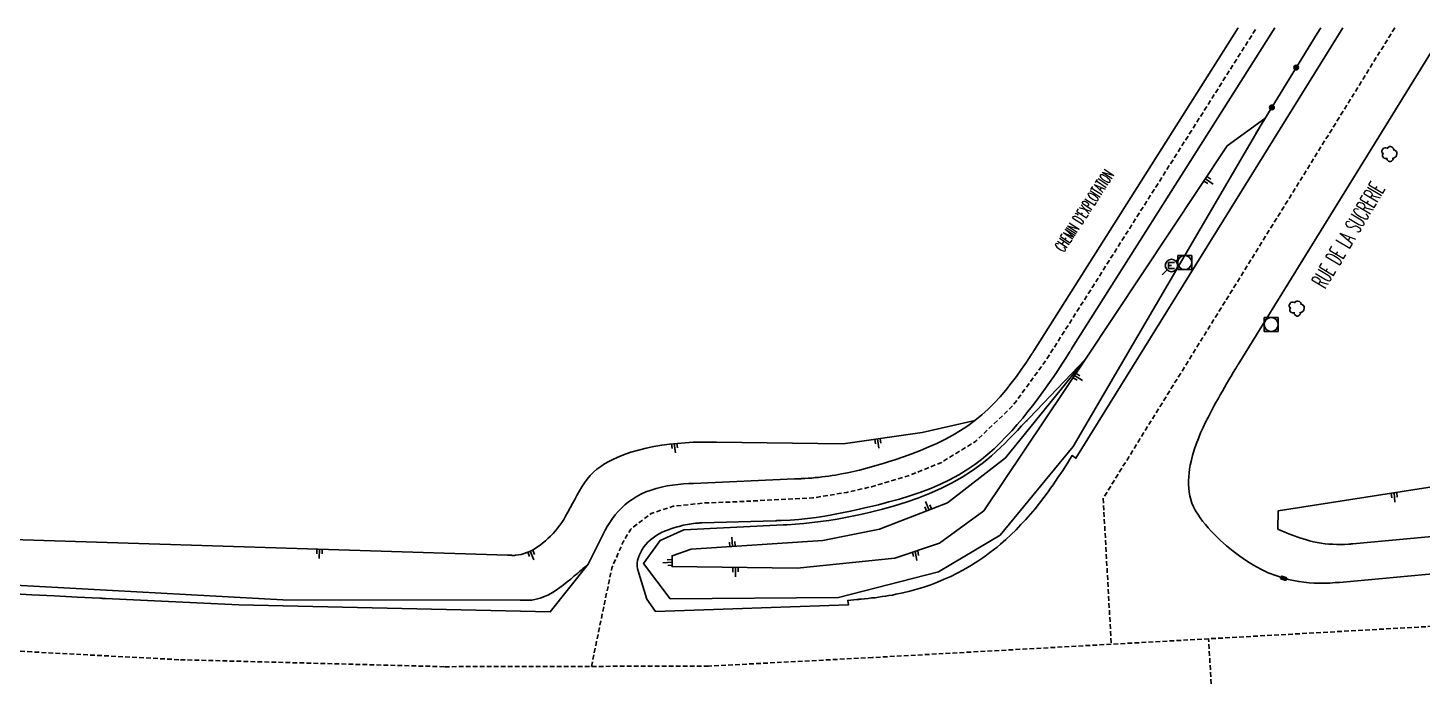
# Model space of a CAD drawing. Header units: millimetres. Extents: x 84999 to 86000, y 139000 to 140000.
# Drawn here: x 85710 to 85859.3, y 139930.6 to 140000 of the extents above; entities that cross this region are included whole.
import ezdxf
from ezdxf.enums import TextEntityAlignment as Align

# ---------------------------------------------------------------- set-up
doc = ezdxf.new("R2010")
doc.units = ezdxf.units.MM
doc.linetypes.add('DASHED', pattern=[0.75, 0.5, -0.25])
doc.layers.get('0').update_dxf_attribs({"linetype": 'CONTINUOUS'})
for name, color, linetype in [('W0001', 6, 'DASHED'), ('W0008', 7, 'CONTINUOUS'), ('W0211', 2, 'CONTINUOUS'), ('W0300', 7, 'CONTINUOUS'), ('W0322', 7, 'CONTINUOUS'), ('W0400', 7, 'CONTINUOUS'), ('W0420', 7, 'CONTINUOUS'), ('W0471', 7, 'CONTINUOUS'), ('W0984', 7, 'CONTINUOUS'), ('W0989', 7, 'CONTINUOUS')]:
    doc.layers.add(name, color=color, linetype=linetype)
doc.styles.get("Standard").update_dxf_attribs({"font": 'romans.shx', "width": 0.85})

# ---------------------------------------------------------------- blocks, each defined once
blk = doc.blocks.new('t322o')
at = {"color": 0, "linetype": 'Continuous'}
for radius in [0.25, 0.15]:
    blk.add_circle((0, 0), radius, dxfattribs=at)
blk = doc.blocks.new('t211o')
at = {"color": 0, "linetype": 'Continuous'}
for p, q in [((-0.29, 0.5), (-0.29, 0)), ((0, 1), (0, 0)), ((0.29, 0.5), (0.29, 0))]:
    blk.add_line(p, q, dxfattribs=at)
blk = doc.blocks.new('T400')
for p, q in [((-0.15, 0.3), (0.15, 0.3)), ((-0.15, -0.25), (-0.15, 0.3)), ((-0.15, 0.15), (0.15, 0.15)), ((-0.15, 0), (0.15, 0)), ((0.15, 0.3), (0.15, -0.25)), ((-0.15, -0.15), (0.15, -0.15)), ((-0.15, -0.25), (-0.15, -0.3)), ((-0.15, -0.3), (0.15, -0.3)), ((0.15, -0.3), (0.15, -0.25))]:
    blk.add_line(p, q)
blk = doc.blocks.new('T300')
for p, q in [((-0.8, 0.51), (-0.86, 0.34)), ((-0.86, 0.34), (-0.86, 0.17)), ((-0.86, 0.17), (-0.74, 0.06)), ((-0.69, 0.63), (-0.8, 0.51)), ((-0.8, -0.06), (-0.74, 0.06)), ((-0.74, 0.06), (-0.69, 0.11)), ((-0.57, 0.69), (-0.69, 0.63)), ((-0.46, 0.69), (-0.57, 0.69)), ((-0.29, 0.63), (-0.46, 0.69)), ((-0.29, 0.63), (-0.17, 0.74)), ((-0.23, 0.57), (-0.29, 0.63)), ((-0.17, 0.74), (-0.06, 0.8)), ((-0.06, 0.8), (0.06, 0.8)), ((0.06, 0.8), (0.23, 0.74)), ((0.23, 0.74), (0.34, 0.63)), ((0.34, 0.63), (0.4, 0.51)), ((0.46, 0.46), (0.34, 0.46)), ((0.4, 0.51), (0.4, 0.46)), ((0.57, 0.4), (0.46, 0.46)), ((0.57, 0.4), (0.69, 0.29)), ((0.69, 0.29), (0.74, 0.17)), ((0.74, 0.06), (0.69, -0.17)), ((0.74, 0.17), (0.74, 0.06)), ((-0.8, -0.17), (-0.8, -0.06)), ((-0.8, -0.23), (-0.8, -0.17)), ((-0.74, -0.34), (-0.8, -0.23)), ((-0.69, -0.4), (-0.74, -0.34)), ((-0.51, -0.46), (-0.69, -0.4)), ((-0.4, -0.46), (-0.51, -0.46)), ((-0.4, -0.46), (-0.34, -0.46)), ((-0.34, -0.46), (-0.34, -0.4)), ((-0.34, -0.51), (-0.34, -0.46)), ((-0.29, -0.63), (-0.34, -0.51)), ((-0.17, -0.74), (-0.29, -0.63)), ((-0.06, -0.8), (-0.17, -0.74)), ((0.06, -0.8), (-0.06, -0.8)), ((0.17, -0.74), (0.06, -0.8)), ((0.23, -0.69), (0.17, -0.74)), ((0.29, -0.46), (0.23, -0.46)), ((0.29, -0.63), (0.23, -0.69)), ((0.46, -0.4), (0.29, -0.46)), ((0.34, -0.51), (0.29, -0.63)), ((0.34, -0.51), (0.34, -0.46)), ((0.57, -0.34), (0.46, -0.4)), ((0.63, -0.29), (0.57, -0.34)), ((0.69, -0.17), (0.63, -0.29))]:
    blk.add_line(p, q)
blk = doc.blocks.new('T420')
for p, q in [((0.75, 0.75), (-0.75, 0.75)), ((-0.75, 0.75), (-0.75, -0.75)), ((0.75, 0.75), (0.75, -0.75)), ((0.75, -0.75), (-0.75, -0.75))]:
    blk.add_line(p, q)
blk.add_ellipse((0, 0), major_axis=(-0.53, 0.53), ratio=1, start_param=3.926991, end_param=10.210176)
blk = doc.blocks.new('T471')
for p, q in [((-0.333334, 0.333334), (-0.333334, -0.333334)), ((-0.333334, 0.333334), (0.333334, 0.333334)), ((-0.333334, 0), (0, 0)), ((0.500001, 0.500001), (1.000002, 1.000002)), ((-0.500001, -0.500001), (-1.000002, -1.000002)), ((-0.333334, -0.333334), (0.333334, -0.333334))]:
    blk.add_line(p, q)
blk.add_ellipse((0, 0), major_axis=(0.471405, 0.471405), ratio=1, start_param=5.4977871438, end_param=11.780972451)

msp = doc.modelspace()

# ---------------------------------------------------------------- linework, layer by layer
at = {"layer": 'W0001', "flags": 128}
for points in [[(85770.33, 139931.61), (85772.53, 139942.18), (85773.74, 139944.96), (85774.54, 139946.31), (85776.74, 139947.99), (85779.09, 139948.76), (85782.36, 139949.11), (85786, 139949.25), (85794.06, 139949.66), (85797.69, 139950.25), (85800.32, 139950.85), (85804.52, 139952.11), (85807.83, 139953.46), (85811.5, 139955.72), (85815.48, 139959.54), (85818.93, 139964.25), (85824.07, 139972.34), (85832.25, 139985.26), (85841.58, 140000)], [(85827.64, 139882.88), (85834.74, 139898.86), (85837.75, 139911.3), (85836.45, 139934.57)]]:
    msp.add_lwpolyline(points, dxfattribs=at)
at = {"layer": 'W0001'}
for points in [[(85856.39, 140000), (85825.15, 139949.61), (85826.02, 139933.98)], [(85876.29, 139937.2), (85867.19, 139936.28), (85800.45, 139932.56), (85782.87, 139931.64), (85754.55, 139931.58), (85726.14, 139932.33), (85710.38, 139933.16), (85682.66, 139935.14), (85661.75, 139937.06)]]:
    msp.add_lwpolyline(points, dxfattribs=at)
at = {"layer": 'W0008'}
for points in [[(85850.82, 140000), (85822.24, 139953.91), (85821.83, 139954.19), (85821.58, 139953.8), (85821.33, 139953.39), (85821.08, 139953), (85820.82, 139952.61), (85820.57, 139952.23), (85820.31, 139951.84), (85820.05, 139951.45), (85819.78, 139951.06), (85819.52, 139950.69), (85819.25, 139950.31), (85818.8, 139949.7), (85818.34, 139949.09), (85817.86, 139948.5), (85817.37, 139947.92), (85816.87, 139947.36), (85816.35, 139946.8), (85815.83, 139946.25), (85815.28, 139945.72), (85814.73, 139945.2), (85814.16, 139944.7), (85813.79, 139944.39), (85813.41, 139944.09), (85813.03, 139943.8), (85812.64, 139943.52), (85812.25, 139943.23), (85811.85, 139942.97), (85811.45, 139942.7), (85811.04, 139942.45), (85810.62, 139942.2), (85810.21, 139941.97), (85810.21, 139941.97), (85809.52, 139941.59), (85808.83, 139941.25), (85808.12, 139940.94), (85807.41, 139940.64), (85806.68, 139940.36), (85805.95, 139940.11), (85805.2, 139939.88), (85804.46, 139939.67), (85803.7, 139939.48), (85802.95, 139939.33), (85802.95, 139939.33), (85802.58, 139939.25), (85802.21, 139939.19), (85801.84, 139939.12), (85801.47, 139939.08), (85801.09, 139939.02), (85800.72, 139938.97), (85800.35, 139938.94), (85799.98, 139938.89), (85799.6, 139938.84), (85799.23, 139938.81), (85799.18, 139938.81), (85799.14, 139938.8), (85799.09, 139938.8), (85799.05, 139938.8), (85799.01, 139938.8), (85798.96, 139938.78), (85798.91, 139938.78), (85798.87, 139938.78), (85798.83, 139938.77), (85798.78, 139938.77), (85798.78, 139938.77), (85797.8, 139938.67), (85797.87, 139938.2), (85777.19, 139937.5), (85776.26, 139938.81), (85776.26, 139938.81), (85775.42, 139941.59), (85775.41, 139941.64), (85775.39, 139941.69), (85775.38, 139941.73), (85775.36, 139941.77), (85775.34, 139941.81), (85775.33, 139941.86), (85775.32, 139941.91), (85775.3, 139941.95), (85775.3, 139942), (85775.28, 139942.05), (85775.24, 139942.34), (85775.24, 139942.66), (85775.28, 139942.95), (85775.36, 139943.27), (85775.47, 139943.56), (85775.61, 139943.86), (85775.77, 139944.14), (85775.96, 139944.41), (85776.16, 139944.67), (85776.38, 139944.91), (85776.66, 139945.16), (85776.94, 139945.38), (85777.23, 139945.58), (85777.53, 139945.77), (85777.84, 139945.94), (85778.17, 139946.08), (85778.5, 139946.2), (85778.84, 139946.33), (85779.17, 139946.44), (85779.52, 139946.55), (85779.52, 139946.55), (85779.73, 139946.61), (85779.95, 139946.66), (85780.17, 139946.72), (85780.39, 139946.77), (85780.61, 139946.81), (85780.83, 139946.86), (85781.05, 139946.89), (85781.27, 139946.92), (85781.5, 139946.94), (85781.72, 139946.95), (85781.77, 139946.95), (85781.81, 139946.95), (85781.86, 139946.95), (85781.9, 139946.97), (85781.95, 139946.97), (85781.99, 139946.97), (85782.04, 139946.97), (85782.08, 139946.97), (85782.12, 139946.97), (85782.17, 139946.97)], [(85839.62, 140000), (85817.72, 139965.41), (85817.7, 139965.36), (85817.66, 139965.31), (85817.64, 139965.28), (85817.62, 139965.23), (85817.59, 139965.2), (85817.56, 139965.16), (85817.54, 139965.11), (85817.51, 139965.08), (85817.48, 139965.03), (85817.45, 139964.98), (85817.45, 139964.98), (85816.95, 139964.2), (85816.42, 139963.44), (85815.88, 139962.67), (85815.31, 139961.94), (85814.73, 139961.2), (85814.12, 139960.5), (85813.48, 139959.81), (85812.83, 139959.16), (85812.14, 139958.55), (85811.42, 139957.95), (85811.42, 139957.95), (85810.66, 139957.39), (85809.87, 139956.88), (85809.05, 139956.38), (85808.2, 139955.92), (85807.34, 139955.5), (85806.47, 139955.11), (85805.58, 139954.73), (85804.67, 139954.39), (85803.77, 139954.06), (85802.85, 139953.75), (85802.23, 139953.55), (85801.59, 139953.34), (85800.96, 139953.16), (85800.32, 139952.97), (85799.69, 139952.8), (85799.05, 139952.64), (85798.41, 139952.5), (85797.77, 139952.36), (85797.12, 139952.22), (85796.48, 139952.11), (85796.11, 139952.05), (85795.75, 139952), (85795.39, 139951.95), (85795.02, 139951.91), (85794.66, 139951.86), (85794.3, 139951.83), (85793.93, 139951.78), (85793.56, 139951.77), (85793.2, 139951.73), (85792.84, 139951.72), (85792.76, 139951.7), (85792.68, 139951.7), (85792.61, 139951.7), (85792.53, 139951.7), (85792.46, 139951.7), (85792.38, 139951.69), (85792.31, 139951.69), (85792.23, 139951.69), (85792.16, 139951.69), (85792.09, 139951.69), (85781.27, 139951.2)], [(85843.53, 140000), (85821.77, 139965.61), (85821.75, 139965.56), (85821.73, 139965.53), (85821.71, 139965.5), (85821.69, 139965.47), (85821.67, 139965.44), (85821.65, 139965.41), (85821.62, 139965.38), (85821.6, 139965.33), (85821.59, 139965.3), (85821.56, 139965.27), (85821.56, 139965.27), (85821.15, 139964.61), (85820.72, 139963.97), (85820.3, 139963.31), (85819.86, 139962.67), (85819.42, 139962.03), (85818.98, 139961.41), (85818.52, 139960.77), (85818.05, 139960.14), (85817.59, 139959.52), (85817.1, 139958.91), (85816.54, 139958.2), (85815.95, 139957.52), (85815.36, 139956.84), (85814.74, 139956.19), (85814.11, 139955.55), (85813.46, 139954.92), (85812.8, 139954.33), (85812.11, 139953.77), (85811.4, 139953.23), (85810.66, 139952.72), (85809.7, 139952.12), (85808.7, 139951.58), (85807.66, 139951.09), (85806.6, 139950.64), (85805.52, 139950.23), (85804.43, 139949.88), (85803.32, 139949.53), (85802.2, 139949.22), (85801.07, 139948.92), (85799.94, 139948.66), (85799.94, 139948.66), (85799.02, 139948.44), (85798.09, 139948.23), (85797.17, 139948.05), (85796.25, 139947.88), (85795.32, 139947.7), (85794.4, 139947.56), (85793.47, 139947.45), (85792.54, 139947.34), (85791.61, 139947.28), (85790.67, 139947.22), (85790.67, 139947.22), (85790.61, 139947.22), (85790.55, 139947.22), (85790.49, 139947.22), (85790.43, 139947.22), (85790.38, 139947.22), (85790.31, 139947.22), (85790.25, 139947.22), (85790.2, 139947.22), (85790.13, 139947.2), (85790.07, 139947.2), (85782.17, 139946.97)], [(85861.91, 140000), (85839.62, 139963.95), (85839.59, 139963.91), (85839.56, 139963.86), (85839.54, 139963.81), (85839.51, 139963.77), (85839.48, 139963.72), (85839.45, 139963.67), (85839.42, 139963.62), (85839.39, 139963.58), (85839.37, 139963.53), (85839.34, 139963.48), (85839.09, 139963.09), (85838.86, 139962.69), (85838.62, 139962.3), (85838.38, 139961.89), (85838.16, 139961.5), (85837.92, 139961.09), (85837.7, 139960.69), (85837.47, 139960.28), (85837.24, 139959.89), (85837.02, 139959.48), (85837.02, 139959.48), (85836.72, 139958.91), (85836.42, 139958.34), (85836.13, 139957.77), (85835.86, 139957.2), (85835.59, 139956.61), (85835.35, 139956.02), (85835.12, 139955.42), (85834.91, 139954.81), (85834.73, 139954.19), (85834.57, 139953.56), (85834.57, 139953.56), (85834.49, 139953.16), (85834.41, 139952.73), (85834.36, 139952.33), (85834.32, 139951.92), (85834.3, 139951.5), (85834.3, 139951.09), (85834.32, 139950.69), (85834.37, 139950.28), (85834.44, 139949.89), (85834.53, 139949.5), (85834.67, 139949.09), (85834.84, 139948.69), (85835.05, 139948.28), (85835.28, 139947.91), (85835.54, 139947.53), (85835.81, 139947.16), (85836.1, 139946.8), (85836.41, 139946.45), (85836.73, 139946.11), (85837.05, 139945.77), (85837.05, 139945.77), (85837.7, 139945.14), (85838.38, 139944.53), (85839.07, 139943.95), (85839.78, 139943.41), (85840.52, 139942.91), (85841.27, 139942.44), (85842.04, 139942.02), (85842.83, 139941.64), (85843.64, 139941.33), (85844.48, 139941.05), (85844.48, 139941.05), (85845.02, 139940.91), (85845.55, 139940.8), (85846.11, 139940.7), (85846.66, 139940.62), (85847.22, 139940.56), (85847.77, 139940.53), (85848.34, 139940.52), (85848.9, 139940.52), (85849.45, 139940.53), (85850.02, 139940.58), (85850.02, 139940.58), (85850.05, 139940.58), (85850.1, 139940.58), (85850.15, 139940.59), (85850.2, 139940.59), (85850.23, 139940.59), (85850.28, 139940.59), (85850.33, 139940.61), (85850.37, 139940.61), (85850.41, 139940.61), (85850.46, 139940.61), (85873.49, 139942.75)], [(85781.27, 139951.2), (85781.22, 139951.2), (85781.17, 139951.2), (85781.12, 139951.2), (85781.07, 139951.2), (85781.02, 139951.2), (85780.98, 139951.2), (85780.93, 139951.19), (85780.88, 139951.19), (85780.83, 139951.19), (85780.78, 139951.19), (85780.2, 139951.16), (85779.61, 139951.09), (85779.02, 139951.03), (85778.43, 139950.94), (85777.85, 139950.81), (85777.28, 139950.67), (85776.72, 139950.5), (85776.17, 139950.3), (85775.63, 139950.05), (85775.12, 139949.77), (85775.12, 139949.77), (85774.7, 139949.5), (85774.3, 139949.22), (85773.92, 139948.91), (85773.56, 139948.56), (85773.21, 139948.2), (85772.89, 139947.83), (85772.58, 139947.44), (85772.3, 139947.03), (85772.03, 139946.61), (85771.8, 139946.19), (85771.78, 139946.16), (85771.77, 139946.12), (85771.74, 139946.08), (85771.73, 139946.05), (85771.71, 139946.02), (85771.7, 139945.98), (85771.68, 139945.95), (85771.66, 139945.91), (85771.64, 139945.88), (85771.62, 139945.84), (85771.62, 139945.84), (85769.97, 139942.55), (85765.92, 139937.45), (85732.55, 139938.19), (85718.29, 139938.88), (85718.23, 139938.88), (85718.16, 139938.89), (85718.1, 139938.89), (85718.04, 139938.89), (85717.98, 139938.89), (85717.91, 139938.89), (85717.85, 139938.91), (85717.78, 139938.91), (85717.72, 139938.91), (85717.66, 139938.91), (85715.23, 139939.03), (85712.8, 139939.16), (85710.38, 139939.28), (85707.95, 139939.42)]]:
    msp.add_lwpolyline(points, dxfattribs=at)
at = {"layer": 'W0211'}
for points in [[(85842.48, 139990.31), (85821.93, 139955.17), (85814.13, 139945.67), (85807.52, 139941.73), (85796.8, 139938.98), (85778.78, 139938.83), (85775.92, 139942.64), (85777.69, 139945.11), (85780.25, 139946.25), (85790.87, 139946.77), (85790.91, 139946.77), (85790.95, 139946.77), (85790.99, 139946.78), (85791.04, 139946.78), (85791.08, 139946.78), (85791.12, 139946.78), (85791.16, 139946.78), (85791.2, 139946.78), (85791.25, 139946.78), (85791.29, 139946.78), (85792.19, 139946.84), (85793.09, 139946.92), (85793.98, 139947.02), (85794.88, 139947.12), (85795.78, 139947.25), (85796.67, 139947.39), (85797.56, 139947.55), (85798.45, 139947.73), (85799.34, 139947.92), (85800.23, 139948.12), (85800.23, 139948.12), (85801.52, 139948.45), (85802.8, 139948.81), (85804.06, 139949.2), (85805.31, 139949.64), (85806.55, 139950.12), (85807.75, 139950.66), (85808.92, 139951.23), (85810.05, 139951.88), (85811.16, 139952.58), (85812.2, 139953.34), (85812.7, 139953.75), (85813.2, 139954.17), (85813.67, 139954.59), (85814.14, 139955.05), (85814.61, 139955.5), (85815.06, 139955.95), (85815.52, 139956.42), (85815.96, 139956.89), (85816.41, 139957.36), (85816.86, 139957.83), (85816.86, 139957.83), (85816.89, 139957.86), (85816.93, 139957.89), (85816.96, 139957.94), (85817, 139957.97), (85817.03, 139958), (85817.07, 139958.05), (85817.11, 139958.08), (85817.14, 139958.11), (85817.18, 139958.16), (85817.21, 139958.19), (85817.21, 139958.19), (85823.27, 139964.52)], [(85842.48, 139990.31), (85838.45, 139987.38), (85823.27, 139964.52), (85812.37, 139948.27), (85807.62, 139944.8), (85802.85, 139943.2), (85792.38, 139942.14), (85778.98, 139942.3), (85778.98, 139943.47), (85781.03, 139944.16), (85795.11, 139945.08), (85801.2, 139946.3), (85808.47, 139949.12), (85814.7, 139953.94), (85823.27, 139964.52)], [(85811.42, 139957.95), (85805.75, 139956.67), (85797.31, 139955.44), (85783.73, 139955.61), (85783.65, 139955.61), (85783.57, 139955.61), (85783.48, 139955.62), (85783.41, 139955.62), (85783.33, 139955.62), (85783.24, 139955.62), (85783.16, 139955.62), (85783.09, 139955.62), (85783, 139955.62), (85782.92, 139955.62), (85782.92, 139955.62), (85782.08, 139955.62), (85781.23, 139955.61), (85780.39, 139955.56), (85779.55, 139955.5), (85778.7, 139955.42), (85777.87, 139955.31), (85777.03, 139955.17), (85776.2, 139955), (85775.37, 139954.78), (85774.55, 139954.55), (85774.05, 139954.38), (85773.58, 139954.19), (85773.1, 139954), (85772.64, 139953.78), (85772.19, 139953.55), (85771.75, 139953.3), (85771.33, 139953.02), (85770.93, 139952.72), (85770.55, 139952.41), (85770.21, 139952.06), (85769.88, 139951.67), (85769.59, 139951.27), (85769.3, 139950.84), (85769.04, 139950.41), (85768.79, 139949.97), (85768.55, 139949.5), (85768.31, 139949.05), (85768.07, 139948.58), (85767.82, 139948.12), (85767.56, 139947.69), (85767.56, 139947.69), (85767.37, 139947.36), (85767.16, 139947.03), (85766.94, 139946.73), (85766.7, 139946.42), (85766.47, 139946.12), (85766.22, 139945.84), (85765.95, 139945.56), (85765.68, 139945.3), (85765.4, 139945.05), (85765.1, 139944.8), (85765.1, 139944.8), (85764.84, 139944.59), (85764.57, 139944.41), (85764.3, 139944.23), (85764.02, 139944.06), (85763.72, 139943.92), (85763.43, 139943.8), (85763.12, 139943.69), (85762.82, 139943.59), (85762.51, 139943.55), (85762.2, 139943.52), (85762.11, 139943.5), (85762.03, 139943.5), (85761.95, 139943.5), (85761.86, 139943.5), (85761.78, 139943.52), (85761.7, 139943.52), (85761.61, 139943.52), (85761.52, 139943.52), (85761.44, 139943.53), (85761.36, 139943.53), (85707.16, 139945.25)], [(85874.36, 139953.02), (85843.91, 139948.28), (85843.87, 139946.31), (85844.2, 139946.17), (85844.54, 139946.03), (85844.88, 139945.89), (85845.21, 139945.75), (85845.55, 139945.62), (85845.89, 139945.5), (85846.23, 139945.38), (85846.58, 139945.27), (85846.93, 139945.16), (85847.27, 139945.06), (85847.69, 139944.97), (85848.09, 139944.89), (85848.51, 139944.81), (85848.93, 139944.75), (85849.34, 139944.72), (85849.77, 139944.69), (85850.19, 139944.67), (85850.6, 139944.67), (85851.02, 139944.67), (85851.45, 139944.7), (85851.48, 139944.7), (85851.53, 139944.7), (85851.58, 139944.72), (85851.62, 139944.72), (85851.66, 139944.72), (85851.71, 139944.73), (85851.76, 139944.73), (85851.8, 139944.73), (85851.84, 139944.73), (85851.89, 139944.75), (85880.82, 139947.42)], [(85703.34, 139940.61), (85737.28, 139938.75), (85762.7, 139938.72), (85762.83, 139938.72), (85762.95, 139938.7), (85763.08, 139938.7), (85763.2, 139938.7), (85763.33, 139938.7), (85763.45, 139938.69), (85763.58, 139938.7), (85763.7, 139938.7), (85763.82, 139938.7), (85763.95, 139938.72), (85763.95, 139938.72), (85764.41, 139938.8), (85764.85, 139938.91), (85765.3, 139939.08), (85765.73, 139939.28), (85766.15, 139939.52), (85766.55, 139939.78), (85766.96, 139940.06), (85767.35, 139940.36), (85767.74, 139940.67), (85768.12, 139940.97), (85768.31, 139941.14), (85768.5, 139941.3), (85768.69, 139941.45), (85768.88, 139941.61), (85769.05, 139941.77), (85769.24, 139941.92), (85769.42, 139942.08), (85769.61, 139942.23), (85769.79, 139942.39), (85769.97, 139942.55), (85769.97, 139942.55)]]:
    msp.add_lwpolyline(points, dxfattribs=at)
at = {"layer": 'W0322'}
msp.add_lwpolyline([(85848.46, 140000), (85848.07, 139999.41), (85841.52, 139988.69)], dxfattribs=at)

# ---------------------------------------------------------------- block references
at = {"layer": 'W0211'}
for p, rotation in [((85836.1, 139983.84), 235.7795070625973), ((85822.09, 139962.76), 238.7560731572085), ((85800.99, 139955.98), 187.3086511057934), ((85779.21, 139955.47), 187), ((85856.31, 139950.21), 186.0633806387625), ((85806.5, 139948.36), 22.82312318914821), ((85785.45, 139944.45), 4.694370935900444), ((85741.2, 139944.17), 178.9260808586504), ((85763.78, 139943.95), 203.1556978376912), ((85805, 139943.92), 191.8044525858341), ((85778.98, 139942.76), 94.10465286499681), ((85785.77, 139942.22), 180.5651128434202)]:
    msp.add_blockref('t211o', p, dxfattribs=dict(at, rotation=rotation))
at = {"layer": 'W0300'}
for p in [(85855.88, 139986.48), (85845.95, 139969.94)]:
    msp.add_blockref('T300', p, dxfattribs=at)
at = {"layer": 'W0322', "rotation": 238.5839714960181}
for p in [(85845.83, 139995.75), (85843.23, 139991.48)]:
    msp.add_blockref('t322o', p, dxfattribs=at)
at = {"layer": 'W0400', "rotation": 250.3105583758021}
msp.add_blockref('T400', (85844.48, 139941.05), dxfattribs=at)
at = {"layer": 'W0420'}
for p in [(85833.89, 139974.86), (85843.15, 139968.23)]:
    msp.add_blockref('T420', p, dxfattribs=at)
at = {"layer": 'W0471'}
msp.add_blockref('T471', (85832.48, 139974.55), dxfattribs=at)

# ---------------------------------------------------------------- texts
at = {"layer": 'W0984', "width": 0.5}
msp.add_text("CHEMIN D'EXPLOITATION", height=1.25, rotation=57, dxfattribs=at).set_placement((85823.13, 139980.43), align=Align.MIDDLE)
at = {"layer": 'W0989', "width": 0.5}
msp.add_text('RUE DE LA SUCRERIE', height=1.75, rotation=59, dxfattribs=at).set_placement((85851.42, 139977.83), align=Align.MIDDLE)

doc.saveas('drawing.dxf')
